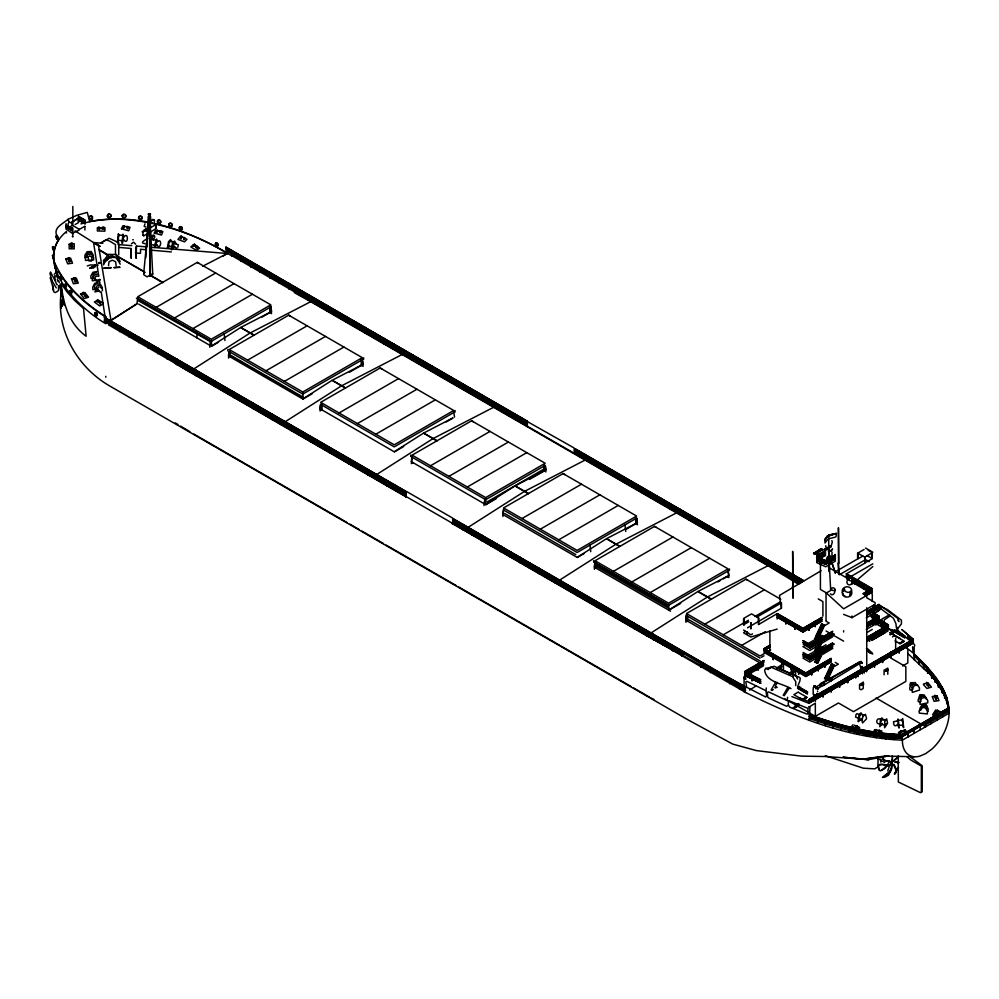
<?xml version="1.0" encoding="UTF-8"?>
<svg xmlns="http://www.w3.org/2000/svg" width="999" height="999" viewBox="0 0 999 999"><rect width="100%" height="100%" fill="white"/><g stroke="black" fill="none" stroke-linecap="round" stroke-linejoin="round"><path stroke-width="1.5" d="M792.744 586.65L792.657 551.336L793.218 586.962L792.282 586.85L793.218 586.738L793.094 598.001L793.218 586.738M813.623 553.583L821.24 548.588L822.314 549.775L814.684 554.195L813.623 553.583L821.24 548.588M814.684 554.195L822.314 549.213M817.419 552.697L817.17 562.262L817.319 555.069L825.761 550.212M817.756 552.41C819.804 552.959 820.254 561.438 817.419 561.288M820.441 563.349L820.416 589.435L826.473 592.931L830.681 590.496L829.332 564.248M824.15 549.737L829.869 546.003L830.743 546.515L825.024 550.249L824.15 549.737L826.435 548.414M824.837 540.147L827.696 535.626L824.637 539.897L828.183 535.751L824.837 540.022L825.012 542.994L827.946 539.21M825.024 550.249L830.743 546.515M828.858 571.465L828.87 564.048M828.845 561.775L828.683 535.064L836.475 533.516L828.883 535.339M829.02 550.174L828.858 555.444M829.869 546.003L830.743 546.94M838.573 563.249L838.885 574.45L838.074 563.074M838.76 563.361L838.448 527.772L838.536 563.086M882.467 756.743L882.879 759.065L884.577 760.639A22.752 13.711 -55.1 0 0 887.599 761.325L890.196 761.226M882.592 758.004L882.592 757.304M135.589 252.335L136.101 258.341L136.151 252.347M150 276.361L150.574 216.571L149.301 215.409L149.987 215.834M919.967 710.501L920.079 707.991L922.239 704.794L926.26 705.207L928.183 708.828L928.059 711.338M135.876 247.14L135.714 252.547M136.214 255.294L136.501 246.229M892.469 758.79L891.857 761.825M140.597 249.937L140.459 253.259L136.239 253.122M93.044 257.205L93.057 254.733L91.196 251.511L87.163 251.723L84.927 255.157L84.903 257.63M103.721 262.35L103.621 264.835M117.358 242.794L118.357 233.716L119.043 235.826M121.965 243.244L122.964 234.178L123.651 236.288M124.788 226.473C122.802 231.393 123.714 222.789 124.376 226.873M126.698 227.085C127.722 232.105 129.121 223.863 126.611 227.235M155.931 230.707C154.895 233.853 159.64 231.793 157.243 230.082M161.201 231.431L160.34 233.067L159.553 231.506M167.295 248.127L168.519 241.646L170.554 239.573L171.965 241.983M180.694 237.362C181.955 231.88 181.668 242.944 180.494 237.3M184.94 238.124C182.942 243.007 183.953 234.453 184.553 238.536M195.754 246.491L196.141 248.114L197.253 247.977L197.527 246.366L195.754 246.016L197.078 247.028M89.898 268.194L91.858 266.783L93.094 267.645M91.883 267.582C94.443 269.83 95.966 262.812 92.008 267.17M90.509 268.132L95.292 265.334M99.301 263.424L99.925 262.375M99.838 263.361L99.026 263.212M145.804 257.842L147.278 232.942M149.525 232.08L147.352 231.668L148.252 216.571L149.4 217.233L149.912 276.361M107.318 215.996L107.73 214.76A1.648 1.548 -18.9 0 1 108.928 214.198L110.19 214.623A1.911 1.811 -18.9 0 1 110.789 215.796L110.365 217.033A1.648 1.548 -18.9 0 1 109.178 217.595L107.917 217.17A1.911 1.811 -18.9 0 1 107.318 215.996M815.846 687.674L815.684 688.786L816.995 688.036L816.458 687.025M820.591 644.093L821.328 644.417L818.88 643.656M868.106 650.561L868.868 650.074M871.003 653.396L871.69 652.871L869.804 651.785M937.399 711.051C937.561 707.704 936.513 712.924 935.226 713.074M147.078 246.066L147.315 243.032M147.79 236.95L148.014 233.916M149.188 218.893C151.299 216.571 147.352 215.747 149.113 215.846M61.176 292.345C55.794 330.394 77.422 367.595 110.277 386.313L687.811 719.742L732.742 744.105L756.418 750.599L801.535 756.131L825.324 756.518L868.755 759.602L888.698 755.868M143.706 273.414L149.151 216.059M872.814 653.995L869.517 652.509M156.169 227.872L156.269 224.176L156.194 227.61M813.91 686.8L814.135 685.938L813.723 687.662C816.071 685.451 815.596 687.399 814.048 686.663M817.781 688.448L821.028 686.488L821.028 684.852M818.019 688.136L817.507 687.961M862.174 668.381L862.125 666.395L862.224 668.531M862.287 666.77L862.1 667.844L862.549 666.795M210.414 340.659L209.765 347.252M229.208 351.498L228.546 358.104M320.667 404.295L320.005 410.901L321.715 409.915L321.69 403.708M412.112 457.105L411.338 463.636L413.161 462.712M484.016 505.594L484.777 499.05M595.017 562.699L594.368 569.305M686.475 615.496L685.814 622.102L687.524 621.116L687.499 616.433M855.881 726.398L857.105 725.624L857.13 726.673M136.988 303.259L137.75 297.615M228.434 356.069L229.008 351.823M319.892 408.866L320.467 404.632M412.112 456.019L411.338 461.663L485.826 504.67L496.453 498.538M503.571 508.816L502.797 514.46L577.285 557.467L583.928 553.633M594.255 567.27L595.017 561.613M686.475 614.422L685.701 620.067L758.84 662.287M823.725 685.339L824.6 684.053L823.438 684.79M823.426 684.552L824.237 683.84M823.626 685.189L824.412 684.265M897.227 721.191L898.076 719.005L899.1 728.059L897.564 724.55M901.81 720.754L902.659 718.556L903.683 727.622L902.484 725.299M815.733 688.011L816.108 687.15M861.962 662.399L861.812 663.373L861.812 662.524M861.662 663.149L862.349 662.637M62.75 302.173L62.075 306.368L63.387 299.3M55.657 268.644L54.858 265.384L57.555 277.247M122.69 239.211L122.34 240.821L118.182 240.21L118.781 235.015L122.84 235.439L122.939 236.513M86.301 295.18C87.487 297.515 83.204 296.566 84.828 295.242M154.42 245.829L156.581 239.111L157.68 241.358M834.964 589.86L834.977 589.16A1.898 1.361 16.7 0 0 833.715 588.011L832.791 587.849A1.761 1.261 16.7 0 0 831.505 588.586L831.505 589.285A1.898 1.361 16.7 0 0 832.766 590.434L833.69 590.596A1.761 1.261 16.7 0 0 834.964 589.86C835.414 592.469 832.904 596.728 830.406 593.868M848.526 578.758L848.526 579.445A1.911 1.374 16.7 0 0 849.787 580.619L850.723 580.769A1.786 1.274 16.7 0 0 852.01 580.032L852.022 579.333A1.911 1.374 16.7 0 0 850.748 578.159L849.812 578.009A1.786 1.274 16.7 0 0 848.526 578.758C843.156 584.652 852.959 588.336 852.01 580.032M831.043 680.619L832.179 678.908L831.742 680.194L829.582 681.405L829.582 680.369L830.181 680.781L831.118 679.532L830.893 680.294M829.27 679.969L829.395 679.008L829.457 679.857M935.613 698.476C939.772 697.627 931.58 697.177 934.914 696.39M157.742 230.769L156.781 231.219M160.964 231.768L160.602 230.694L159.64 231.618M829.457 679.045L829.182 679.682L829.982 678.521M117.907 242.844L118.431 240.409M122.515 243.294L123.302 239.635M100.112 227.809C96.279 224.325 99.863 232.854 99.9 228.022M929.07 685.089C927.984 689.809 927.122 681.518 929.082 685.239M171.416 247.477L172.552 243.119L174.588 241.059L175.999 243.469M948.8 707.804L902.297 734.652L902.259 740.034L902.334 734.64C870.304 733.79 839.11 725.137 809.028 714.685L808.978 714.859C839.073 725.336 870.291 733.99 902.322 734.839L948.863 707.979M889.497 772.015L889.797 770.878M890.421 770.978L888.423 775.349L883.079 777.459L890.371 771.653L891.807 768.643L892.294 763.711M827.671 557.042L825.973 563.036L827.659 562.062L827.671 556.455L826.435 560.776M861.787 663.361L861.225 661.538L860.476 661.975M920.803 710.139L922.839 706.043L925.524 706.318L926.847 708.403M63.124 297.003L60.777 308.629L62.138 300.062L61.376 302.972L63.312 297.34M791.907 696.603L808.89 703.284L913.361 643.019L907.529 637.899L913.398 642.894M907.529 636.138L913.361 641.258L808.89 701.56L800.211 698.114M808.89 699.762L913.398 639.372L808.828 699.625M808.89 703.184L913.286 642.969M156.181 228.172L155.394 229.096M817.419 688.086L816.995 688.935M843.581 591.533L844.43 588.673C843.693 591.908 849.3 593.881 850.886 591.021L849.6 595.317M102.385 290.771L102.435 289.248L100.437 287.1M54.283 274.425L56.756 271.353M52.435 246.803L53.297 250.075L52.447 247.964M889.322 766.27L887.749 770.966M831.081 546.253L832.279 542.232L831.855 540.571M817.532 551.81L820.191 550.024M817.657 551.623L818.268 551.985M827.184 549.25L827.721 549.75M832.354 549.088L830.044 551.286L828.733 548.876M832.542 549.2L831.318 550.924L828.346 551.635M149.276 216.246L150.162 215.821M745.828 672.439L760.888 679.882L745.928 672.315M745.928 675.973L760.951 683.353L745.866 675.873M760.888 681.505L745.928 674.075M923.014 705.344L924.924 703.97L926.785 705.744M744.642 675.287L763.723 664.135L744.68 675.237M106.718 260.14L107.53 257.979L109.59 256.431L112.338 255.906L116.97 258.179L117.62 260.364M66.196 227.06L72.777 230.994L66.121 227.198M104.283 319.205L405.694 493.019M745.454 687.025L725.199 675.799L745.516 686.85M453.209 520.654L725.199 677.697L745.516 688.611M745.454 690.546L725.199 679.32L745.516 690.371M777.172 619.055L777.172 613.773L803.046 628.446L777.334 613.561L758.428 624.6L758.241 618.631M777.259 615.509L803.009 630.157M777.259 617.27L803.009 632.055L777.334 617.082M803.021 640.734L809.827 644.617L832.642 631.493M803.121 640.609L809.789 644.642L832.579 631.306M832.579 633.066L809.827 646.378L803.021 642.494L809.827 646.378L832.642 633.254M803.159 644.18L809.827 648.139L833.978 634.228M803.021 654.183L809.827 658.066L833.978 644.155M803.021 655.943L809.852 659.765L832.642 646.69M809.727 648.126L833.915 634.053M797.589 686.201L807.617 692.132M797.527 688.099L807.542 693.93L797.589 688.136M803.121 652.434L809.827 656.306L832.579 642.994M803.059 654.233L809.727 658.041M805.731 676.435L831.293 661.763L805.731 676.573L763.973 652.322M863.186 593.831L872.015 588.561L846.365 573.713M866.857 611.413L879.045 604.507M873.588 605.032L878.958 608.129L866.945 615.097M873.588 613.199L878.958 616.308L866.945 623.276M866.945 625.037L879.02 617.944L872.327 614.023L879.045 617.956M867.045 639.26L888.511 626.86L870.953 616.545M867.045 641.021L888.511 628.621L877.709 622.202M904.782 635.888L894.692 630.107L890.097 632.804L904.195 641.158L899.849 643.681M890.159 632.941L894.692 630.107L904.719 636.063M890.059 634.652L894.767 631.905L904.819 637.699M904.719 637.824L894.767 631.868L890.196 634.677M109.341 258.179L110.015 256.955L110.714 257.567M109.39 258.341C109.89 255.594 104.67 259.703 107.492 259.728M177.859 247.178L178.284 244.743L174.001 243.531L173.077 246.653L176.898 248.152M829.982 679.22L830.481 678.184L830.544 679.258M885.539 724.862L886.026 723.813M73.027 225.612L79.021 229.183M72.577 227.397L72.577 232.68M78.634 216.471L78.446 221.778L78.446 216.496L85.09 220.367M119.755 326.223L119.643 331.568M138.824 337.225L138.699 342.57M148.227 342.794L148.227 348.077M157.755 348.301L157.755 353.584M167.407 353.733L167.283 359.078M231.731 250.574L231.731 255.856M241.371 256.006L241.258 261.363M250.899 261.513L250.786 266.858M260.314 267.083L260.314 272.365M269.842 272.577L269.842 277.859M307.967 294.593L307.967 299.875M262.587 408.816L262.587 414.098M291.283 425.249L291.171 430.606M300.824 430.756L300.699 436.101M310.352 436.251L310.227 441.608M319.88 441.758L319.755 447.102M329.408 447.265L329.283 452.609M338.823 452.834L338.823 458.116M393.843 344.031L393.731 349.388M348.351 458.329L348.351 463.611M403.371 349.538L403.259 354.882M357.992 463.761L357.879 469.118M412.899 355.045L412.787 360.389M422.315 360.614L422.315 365.896M431.843 366.109L431.843 371.391M395.991 485.839L395.991 491.121M450.899 377.11L450.899 382.392M460.427 382.617L460.427 387.899M491.408 540.784L491.283 546.141M500.936 546.291L500.811 551.635M510.464 551.798L510.352 557.142M519.992 557.292L519.88 562.649M574.787 448.638L803.77 580.681M584.427 454.07L584.315 459.415M538.936 568.369L538.936 573.651M593.955 459.577L593.843 464.922M548.463 573.863L548.463 579.145M613.024 470.579L612.899 475.924M632.08 481.58L631.955 486.925M651.023 492.657L651.023 497.939M660.551 498.151L660.551 503.434M662.812 639.884L662.812 645.167M701.048 661.825L700.936 667.182M784.552 569.605L784.427 574.962M794.08 575.112L793.955 580.456M785.913 623.913L785.776 618.556L785.876 623.826M794.892 629.17L795.017 623.813M782.067 659.39L782.092 664.622M808.815 630.357L808.928 624.999L809.003 630.319M798.576 674.213L798.701 668.855L798.763 674.175M809.714 659.839L832.579 646.515M815.821 652.822L815.696 658.166L815.634 652.846M811.6 674.874L811.725 669.53L811.787 674.849M854.907 578.683L854.794 584.028L854.982 578.721M818.081 665.858L818.268 671.116M824.662 667.344L824.774 661.987L824.849 667.32M864.048 583.953L863.923 589.31L864.11 583.99M873.089 613.174L873.151 607.929M878.908 608.104L866.857 614.934M825.286 725.511L825.399 720.167L825.349 725.549M873.151 624.912L873.089 619.592L873.126 624.962M869.405 641.271L869.517 635.913L869.592 641.233M832.741 727.759L832.829 722.464L832.904 727.784M881.48 626.173L881.48 620.891M876.148 637.487L876.011 632.13L876.098 637.399M882.454 633.728L882.579 628.383L882.616 633.753M841.183 724.862L841.183 730.144M848.763 732.23L848.875 726.885L848.925 732.255M856.967 734.028L857.092 728.683L857.13 734.053M866.57 730.806L866.595 736.026M876.198 737.562L876.198 732.279L876.273 737.599M886.013 739.048L886.125 733.703L886.175 739.073M923.588 663.473L923.613 668.706M927.572 673.051L927.684 667.694L927.759 673.014M931.605 677.934L931.73 672.589L931.792 677.909M935.226 682.305L935.351 676.96L935.414 682.28M914.16 733.166L914.272 727.809L914.347 733.129M938.348 687.05L938.461 681.705L938.536 687.025M920.229 729.657L920.229 724.375M925.723 726.61L925.673 721.228L925.598 726.673L876.111 698.026M925.623 726.623L925.486 721.266M941.895 692.594L942.02 687.25L942.082 692.569M930.768 723.576L930.893 718.219L930.956 723.538M944.579 698.089L944.704 692.732L944.767 698.051M947.04 703.82L947.152 698.463L947.227 703.783M942.856 716.595L942.981 711.238L943.044 716.558M948.088 703.046L948.063 708.391L947.901 703.084M947.364 698.838L943.006 688.648L935.963 677.659L926.31 665.971L914.21 654.083C929.345 669.03 946.065 685.789 948.938 707.879C948.575 714.909 949.112 715.908 948.738 707.916M891.732 763.248C889.21 769.18 881.405 761.5 878.408 766.42L879.37 770.192M900.823 731.817C898.451 730.856 903.458 730.032 901.647 731.73M900.311 732.554L901.797 732.854L902.085 731.093M903.87 730.806L904.407 729.794L905.306 730.669M905.369 730.544L905.206 731.98L903.708 731.68M897.439 768.468L894.417 774.013L895.616 772.464L895.853 769.842L893.468 764.522M898.463 767.257L894.942 773.85L896.153 772.289L896.39 769.667L894.005 764.347M901.922 629.632L913.361 639.497L902.035 629.657M808.89 701.385L913.361 641.258L907.654 636.163M914.21 655.844L914.21 655.844C929.657 671.166 947.152 688.473 948.938 711.4L925.611 724.712M891.97 762.399L892.394 757.529M889.048 773.238L887.811 775.249M771.091 690.072L775.711 682.092M775.324 686.001L777.397 682.404M783.204 695.379L787.824 687.399M789.522 687.712L784.115 695.791M798.351 684.752L799.899 680.906L800.249 678.159L799.35 677.322L778.121 668.306M131.443 243.793L133.616 242.17L135.627 244.206M154.595 247.527L156.918 244.643M772.215 667.132L765.684 668.418L764.61 670.192C766.333 682.467 782.579 683.328 791.008 688.648M875.861 625.049L877.459 622.477M877.996 624.325L879.52 621.878L881.805 622.552M107.305 258.953L103.671 261.014M108.804 258.217L107.318 258.928M882.479 723.438L879.794 726.71L880.419 720.054L881.855 717.819L883.178 720.142M86.226 295.304L85.04 294.318L85.327 295.492M98.227 300.824C96.678 305.195 97.178 297.115 97.927 300.999M100.849 302.472C97.165 298.651 100.799 307.292 100.562 302.647M936.95 698.151L936.3 698.538M898.039 720.504L902.234 719.854L902.846 722.826L902.709 725.262L898.451 725.174M103.784 260.926L108.304 254.358L116.433 254.533L120.192 261.613M103.796 263.848L108.317 257.292L116.446 257.455L120.205 264.198M66.196 225.299L72.815 229.146L66.121 225.474M744.58 671.59L763.76 660.701L744.642 671.765M763.835 648.763L770.154 645.192M763.935 648.751L805.806 673.051L831.293 658.378L805.731 673.051L763.86 648.925L770.054 645.204M770.154 647.09L763.898 650.699L805.806 674.812L831.33 660.089M763.623 662.387L744.53 673.501L763.723 662.374M809.814 657.979L833.915 643.98M797.589 686.375L807.617 691.995M173.364 247.015L174.051 246.029M888.024 763.711L889.485 761.6L891.308 762.761C888.785 768.693 880.981 761.013 877.996 765.933L878.945 769.705L880.269 770.916L884.515 768.755A22.215 12.762 -57 0 0 886.925 766.146L887.686 765.184M103.621 228.109C105.519 228.821 100.899 230.557 102.21 227.872M103.859 228.059C104.633 226.149 100.424 227.46 102.81 228.222M816.67 555.494L817.319 555.069L816.82 556.505L819.455 558.141L825.661 560.601L835.526 555.044L825.674 560.776L819.405 558.179M887.274 764.71L886.5 765.659A22.215 12.762 -57 0 1 884.09 768.268L881.405 770.204M898.725 756.268L892.719 761.488M898.738 756.555L892.731 761.775M817.519 691.758L817.694 691.058M852.946 724.762L850.586 727.934L857.229 729.969L859.59 727.409L854.27 725.174M155.707 245.167L151.398 244.718M779.445 595.441L821.091 570.754M858.516 721.628L861.588 718.493M167.77 248.301L169.83 246.216M180.519 236.263L177.972 239.423L184.478 241.845L187 239.285L181.818 236.751M171.978 248.951L171.328 249.55L174.887 246.653M808.978 718.381L829.857 725.324M747.227 631.743L746.915 634.115M746.915 633.766L747.751 633.279M797.602 679.083L795.853 675.848L774.063 666.296L770.092 667.682L768.219 669.53L765.684 668.418M68.919 222.04C64.336 231.83 77.86 224.163 68.919 222.04L68.069 219.343L76.886 215.285L87.288 212.4L89.648 221.503C108.928 217.732 128.871 218.893 148.052 222.652M141.533 218.993L141.883 217.72A1.798 1.561 31.7 0 0 141.146 216.633L140.747 216.421A1.736 1.548 21.8 0 0 138.574 218.107A1.736 1.548 21.8 0 0 141.383 219.156L142.258 217.507A1.798 1.561 31.7 0 0 141.508 216.421L141.109 216.209A1.736 1.548 21.8 0 0 138.948 217.894A1.736 1.548 21.8 0 0 141.746 218.943M103.446 241.608C107.08 237.675 112.075 243.132 115.472 244.555L115.472 254.832M171.803 249.713L172.565 249.001M92.707 267.17L94.93 266.533M874.774 607.767L876.473 606.293L875.062 607.879L873.138 606.418L876.21 605.794M817.794 552.035L818.368 551.585M826.922 549.288L827.721 549.1M817.207 558.528L816.658 560.064L819.442 561.775M152.298 235.552C155.557 233.029 155.557 240.572 152.298 238.037M87.325 265.959L90.547 264.897L95.292 265.235M852.247 584.153L872.839 566.583M814.085 685.988L814.934 685.938M860.751 661.45L816.008 686.975M861.675 663.348L862.349 663.186M72.315 246.191C73.427 243.719 68.731 246.391 72.215 246.328M69.505 258.654L68.706 258.841M75.624 280.956L76.199 280.482L76.061 281.918L74.675 281.868L75.237 278.296L74.213 278.821M76.061 280.894L75.862 279.782L73.714 279.67L73.651 277.759L75.1 277.697L74.913 278.783M857.529 726.535L856.243 726.748M182.38 229.345L182.105 229.558A1.786 1.361 45 0 1 180.207 229.158L179.895 228.821M194.78 245.18L193.506 245.342M772.002 690.484L773.288 689.51M787.874 705.469L786.6 706.268L768.581 697.976L767.707 697.002L767.382 692.344L768.581 691.882L787.799 700.898M184.952 238.411L184.141 238.586M103.721 262.2L105.857 259.977L103.584 260.302M111.039 258.042C113.024 255.931 107.705 255.794 108.391 258.154M927.347 683.341L926.535 683.591M128.384 227.422L126.711 227.372M157.617 231.044L156.543 231.268M68.069 219.343C60.152 225.687 51.411 228.546 58.804 239.31C53.646 247.327 52.535 257.517 55.395 266.558M66.571 231.406C29.883 261.9 79.121 308.179 105.769 323.701L106.131 323.489M876.31 730.544L875.236 730.669M97.765 265.272L97.165 265.597L97.865 264.935M809.39 720.354L809.927 706.768L808.803 706.93M896.428 630.644L897.564 629.894L897.077 627.197L897.077 629.532L901.435 623.838L901.423 620.204L887.524 609.64L880.019 606.193M211.476 346.116L240.597 327.535L253.933 335.239M174.525 363.087L189.335 371.765L249.937 333.104L310.701 301.698L767.969 565.696L798.513 584.303M302.922 398.913L332.055 380.332L345.392 388.037M280.794 424.563L341.383 385.914L402.16 354.495M394.38 451.71L423.501 433.129L436.838 440.834M372.24 477.36L432.842 438.711L493.606 407.292M485.826 504.507L514.96 485.939L528.296 493.631M463.698 530.169L524.463 491.408L585.064 460.089M577.285 557.317L606.418 538.736L619.755 546.441M555.144 582.966L615.921 544.218L676.51 512.899M670.004 609.303L697.864 591.533L711.201 599.238M451.585 523.176L646.603 635.764L707.205 597.115L767.969 565.696M761.463 662.1L763.998 660.489M749.625 690.047L756.243 685.826M142.158 231.718L148.863 227.46M809.128 707.042L815.334 703.109L815.334 716.333L838.461 702.984L853.471 711.65L905.843 681.418L905.843 666.745L890.833 658.079M822.127 686.226L860.601 663.061L860.601 662.175L859.964 661.813L820.529 683.503M782.554 664.098L776.76 668.081L777.672 668.481L782.267 666.495M827.921 536.276L836.275 533.516M818.268 551.86L822.09 549.65M819.455 558.254L817.207 556.905L825.748 551.972M825.748 553.733L817.294 558.628L816.658 560.064M825.649 555.419L817.17 560.327L816.658 562.562L825.674 566.77L835.514 561.076L828.995 555.419M832.042 552.147L831.88 557.405M819.455 559.902L825.661 562.362L835.526 556.805L825.674 562.537L819.392 559.939M828.646 561.488L830.344 560.501L828.658 556.48M835.464 558.503L825.674 564.185L819.392 561.7M835.464 558.628L825.674 564.298L819.392 561.813M71.928 221.953L78.571 218.157L85.152 221.953M72.003 222.128L78.571 218.194L85.09 222.128M75.175 224.5L78.634 222.502M66.009 232.804L66.671 232.854M73.639 232.692L78.809 230.257M78.659 229.795L84.927 226.186M73.127 236.813L72.39 236.8L73.127 233.541M84.915 230.007L84.915 226.736M101.311 242.457L109.216 238.274L118.719 242.682L118.719 254.87M150.537 221.179L153.409 219.755L152.21 220.454M144.131 230.032L145.904 229.008M142.457 232.33L149.5 228.272M149.962 228.009L156.993 223.938M143.756 235.814L148.951 232.829M150.237 232.08L155.394 229.008M147.927 238.674C147.19 238.736 138.149 243.107 145.03 243.669M150.824 237L153.709 235.589L152.722 236.401M193.194 244.955L190.797 246.915L196.116 250.25L199.675 248.202L194.168 244.143L193.257 245.092M103.234 303.883L99.675 305.931L94.381 302.01L97.939 299.95L103.247 303.284M197.253 262.387L137.762 296.74L211.326 339.21L270.816 304.857L197.253 262.387L199.051 263.424M107.368 322.789L111.039 320.654L98.501 245.642L75.05 230.919M222.477 256.331L227.747 253.284C184.528 228.222 130.894 209.99 80.944 223.876M156.156 307.355L215.647 273.014M174.55 317.969L234.041 283.629M192.932 328.596L252.435 294.243M270.816 306.943L211.326 341.283L139.073 299.575M211.363 342.232L138.237 300.674M218.107 342.432L211.476 346.266L211.476 340.172M261.925 317.145L269.892 312.537L269.892 306.456M288.711 315.185L229.221 349.538L302.784 392.008L362.275 357.667L288.711 315.185L290.497 316.221M230.257 355.082L229.683 355.507L302.235 397.39M247.602 360.152L307.105 325.811M265.996 370.779L325.487 336.426M284.39 381.393L343.881 347.04M230.145 356.893L302.922 399.076L312.225 393.706M349.4 372.24L363.049 364.36L362.287 358.703M380.157 367.994L320.667 402.335L394.23 444.817L453.733 410.464L380.157 367.994L381.955 369.031M339.061 412.962L398.551 378.609M357.455 423.576L416.945 389.223M375.849 434.19L435.339 399.85M453.733 412.537L394.23 446.89L320.667 404.408M403.671 446.503L394.38 451.873L321.603 409.69M446.153 421.978L452.797 418.144M471.615 420.791L412.125 455.144L485.689 497.614L545.179 463.261L471.615 420.791L473.414 421.828M430.519 465.759L490.01 431.406M527.41 421.603L574.175 448.014L574.175 453.296M448.901 476.373L508.404 442.033M467.295 486.988L526.785 452.647M487.25 501.823L544.705 468.606M529.645 479.37L544.255 470.941L544.255 464.847M545.866 471.978L545.192 465.397L485.689 499.687L412.125 457.217M563.074 473.588L503.571 507.942L577.147 550.412L636.638 516.058L563.074 473.588L564.86 474.625M521.965 518.556L581.455 484.215M540.359 529.17L599.85 494.83M558.753 539.797L618.244 505.444M636.638 518.131L577.147 552.484L503.571 510.014L502.909 516.508M626.41 529.108L637.412 522.752L636.838 518.518M654.52 526.386L595.029 560.739L668.593 603.209L728.084 568.868L654.52 526.386L656.318 527.422M613.423 571.353L672.914 537.012M631.818 581.98L691.308 547.627M650.199 592.594L709.702 558.241M670.067 609.502L680.694 603.371M717.869 581.905L720.516 580.382M723.176 578.846L728.87 575.561L728.096 569.905M670.541 611.201L595.953 568.094M780.756 599.275L745.978 579.195L686.488 613.536L760.052 656.018L770.629 649.912M704.869 624.163L764.372 589.81M743.581 618.468L751.535 613.873L758.803 618.069M864.123 549.475L858.129 552.934L858.129 558.803L862.924 556.031M723.264 634.777L748.388 620.279M754.994 616.458L780.119 601.96M743.581 618.905L743.581 624.762L748.763 621.778M756.743 617.17L781.455 602.909L781.455 608.179L747.502 627.784M835.501 571.703L857.604 558.941L857.604 553.071L864.884 557.267L864.884 563.136L846.528 573.738L846.528 577.697M839.435 574.712L865.559 559.627L869.192 561.725M745.266 631.356L743.581 632.829L750.861 637.025L777.172 629.083M777.297 615.421L803.009 630.294L821.99 619.368M846.265 577.36L849 578.97M846.528 579.008L872.839 563.823M752.534 633.878L750.861 634.852L743.581 630.044M741.658 645.391L765.459 631.655M763.835 650.524L770.092 646.915M802.946 628.396L821.927 617.432M863.099 593.656L871.977 588.536M802.946 628.533L821.99 617.607M802.946 630.294L821.927 619.193M864.36 594.692L872.015 590.309L846.328 575.561L872.052 590.297M864.447 594.855L872.052 590.471M725.199 675.936L453.196 518.793L725.262 675.761M802.946 631.917L821.927 620.953M865.621 595.729L872.015 592.07L851.697 580.519M802.946 632.055L821.99 621.128M865.721 595.891L872.052 592.232M761.375 657.317L764.01 655.794M824.999 625.411L829.17 623.001L826.048 621.203M761.525 662.3L764.173 660.776M902.372 740.147A33.004 19.056 -60 0 0 919.667 756.193L925.711 753.621L931.755 749.213A33.004 19.056 -60 0 0 949.05 713.199L902.372 740.147C847.177 737.849 794.642 716.907 745.754 692.557L744.093 691.645L744.093 676.972L763.511 665.771M744.817 677.996L744.093 678.421L745.754 679.32L745.754 677.884L744.093 676.972M843.618 614.385L851.96 617.657L875.087 604.32L875.087 602.609L866.745 597.789L866.745 595.466L843.618 608.816L826.048 592.682L826.048 620.579M804.207 645.829L822.189 635.439M866.945 611.575L878.995 604.445M819.63 639.485L820.953 639.597M819.068 640.696L820.391 640.809M866.857 613.174L879.045 606.268M866.945 613.336L878.958 606.368M821.328 643.543L821.24 642.832M866.258 617.869L879.095 610.464L872.277 606.518M809.789 659.665L803.121 655.956M744.093 691.645L744.817 691.233M826.048 644.78L802.921 658.129L809.739 662.062L832.854 648.351M866.857 623.114L878.995 616.146M809.752 656.306L832.642 643.169M819.63 651.186L822.264 652.06M866.857 624.875L878.958 617.894M866.857 626.635L879.02 619.705L866.945 626.798M866.258 629.445L879.095 622.027L872.277 618.094M820.766 656.443L821.328 656.118L819.255 654.919M867.144 632.392L872.277 629.42M866.97 637.325L888.448 624.924L870.953 614.785M867.045 637.499L888.448 625.099L872.214 615.734L879.045 619.717M866.97 639.085L888.486 626.698M831.23 659.964L805.731 674.812L763.935 650.511M866.97 640.846L888.486 628.458M834.677 666.271L838.323 664.173L835.226 662.387M867.744 648.963L866.52 648.9M867.744 649.85L868.306 649.525L866.42 648.426M868.206 650.586L867.557 649.974M892.432 636.887L894.605 635.626M868.855 651.236L868.293 651.56L871.19 653.284M869.417 651.798L868.855 652.122L872.252 653.433L867.831 650.824M869.992 652.085L870.566 651.76L868.68 650.661M870.566 652.634L871.128 652.31L869.242 651.223M900.099 638.498L890.097 632.767M899.4 643.294L903.146 641.133L903.895 641.57L900.149 643.731L895.054 640.908M798.8 703.533L796.303 704.969L798.051 704.832M797.314 704.932L794.817 706.368L795.828 707.08L799.312 704.645M798.676 704.195L797.052 704.27M796.565 705.631L794.068 707.067L794.817 707.504L798.563 705.344L797.814 704.907M797.302 705.531L795.566 705.669M902.584 665.958L907.816 662.949L907.816 649.712M948.8 709.565L902.297 736.55L948.863 709.74M859.19 663.136L859.19 662.612M95.03 264.835L93.606 265.984L94.83 267.12M108.379 258.591L103.696 261.251M99.038 286.8L97.328 288.873L100.112 292.07M827.934 679.682L829.182 679.682M829.395 679.832L829.62 678.733M152.697 273.689L150.05 275.062L162.962 282.517M202.61 266.271L227.385 253.496L233.466 256.581L799.887 583.603M269.892 312.387L240.759 327.435L254.108 335.14M333.541 379.558L361.351 365.184M452.797 417.982L423.676 433.042L437.013 440.734M544.255 470.791L515.122 485.839L528.459 493.543M635.701 523.588L606.58 538.636L619.917 546.341M727.16 576.386L698.039 591.433L711.375 599.138M914.784 659.515L914.16 659.815L914.16 646.59M89.947 268.032L91.046 268.219M817.444 688.598L818.156 688.274M817.806 688.811L818.518 688.486M854.008 726.81L852.834 726.81M69.018 259.915C73.402 260.002 66.871 264.723 69.356 259.802C70.729 254.745 65.272 260.102 69.231 259.902M895.966 631.006L897.651 630.269M794.38 671.803L789.797 673.788L788.873 673.388L794.667 669.405L795.591 669.805L795.591 675.561M98.189 300.974L96.716 300.637M143.769 235.714L142.907 235.252M98.764 262.712L99.85 262.625M106.431 260.664C102.485 261.438 106.706 256.331 107.867 259.24M928.933 685.351L927.384 685.052M99.987 228.072L98.364 227.784M103.709 228.172L103.022 228.234M886.463 776.348L882.454 777.347L889.759 771.54L891.195 768.531L891.67 763.598M152.285 219.493L154.345 219.73L154.445 221.94M144.98 223.788L144.193 226.386L145.954 227.06M817.794 551.448C816.558 551.823 820.266 553.746 817.207 552.697M171.378 226.273L171.466 226.236A1.723 1.311 45 0 0 170.954 223.589L170.542 223.426A1.736 1.386 39.4 0 0 168.831 224.85A1.736 1.386 39.4 0 0 171.129 226.386L171.84 226.024A1.723 1.311 45 0 0 172.352 225.15M824.025 684.814L823.263 684.927M814.322 686.188L814.073 686.763M903.958 730.943L905.119 730.918M935.888 713.011C938.386 712.599 933.628 716.37 934.702 712.299C935.676 710.988 938.735 713.736 937.924 710.539M98.214 282.23L94.693 283.366L92.72 287.287L92.907 289.722L95.754 288.798M100.512 284.715L96.99 285.851L94.93 291.92L99.463 290.834M912.836 689.185C907.741 692.582 910.002 685.576 911.6 683.591L915.121 682.454L917.119 685.601M827.684 645.854L827.684 646.415M923.463 684.053L927.909 682.692L931.43 687.137L926.985 688.498L923.463 684.652M103.634 261.85L103.534 260.527M99.288 279.458L100.2 279.595L99.338 279.807L100.25 285.614M828.833 535.189L836.275 533.404L836.188 535.876A1.324 0.999 -35.7 0 1 834.977 537.25L828.745 538.748M72.215 244.093L71.304 244.068M770.092 667.682L771.453 667.369L792.432 676.56L795.728 681.593L795.728 685.526M70.13 261.051L69.431 261.089M879.807 731.231L878.483 731.018M83.879 293.531C86.364 292.27 80.632 291.471 82.917 294.43C84.853 295.379 85.102 292.532 83.017 293.406M124.438 226.935L123.139 226.548M160.864 231.905L159.69 231.78M920.978 701.448L918.218 701.698L918.243 699.487L920.266 695.641L924.075 694.842L926.11 698.176M862.025 663.386L861.2 662.886M96.828 271.541L92.994 272.265L90.847 275.974L90.946 278.421L93.531 277.934M98.339 274.213L94.518 274.95L92.37 278.646L92.295 280.794L100.2 279.645M828.558 547.852L829.395 547.714A2.735 1.573 -0.1 0 0 830.881 545.654M289.023 283.516L288.898 288.873M327.135 305.519L327.023 310.876M365.259 327.535L365.135 332.879M176.935 359.228L176.823 364.585M384.315 338.536L384.19 343.881M253.172 403.246L253.047 408.591M281.755 419.755L281.643 425.099M479.607 393.556L479.495 398.901M367.52 469.268L367.407 474.612M603.496 465.072L603.371 470.429M641.608 487.075L641.483 492.432M481.88 535.289L481.755 540.634M679.72 509.09L679.607 514.435M717.844 531.093L717.719 536.451M567.644 584.802L567.519 590.147M775.024 564.11L774.899 569.455M605.756 606.805L605.644 612.162M643.88 628.821L643.756 634.165M672.464 645.317L672.339 650.674M681.992 650.824L681.88 656.168M881.405 620.854L881.293 626.211M864.26 667.694L864.21 673.076L864.197 667.657M887.149 755.744L862.587 759.24L842.856 757.205L868.755 759.602L862.587 759.24L887.412 756.131L914.048 756.743M875.099 768.868L863.361 768.194L825.336 755.719M817.681 551.398L818.718 551.81L817.669 552.297M817.819 688.636L817.781 687.574M66.471 286.838L65.41 283.566L66.409 284.927M97.415 290.272L98.589 290.185M132.68 239.772L133.317 239.735M948.888 711.475C947.814 700.411 942.194 690.247 935.788 681.218M71.753 246.316C75.325 246.678 68.894 248.614 71.354 246.241M103.272 228.296L102.185 228.022M74.688 278.833L73.988 278.758M74.95 280.944L75.649 281.031M926.535 684.727L927.472 682.879L926.548 682.292M160.627 231.943L159.54 231.656M889.185 760.739L887.474 760.751M196.853 247.078L195.779 246.765M111.114 267.545L103.646 268.144L111.126 267.894M114.098 267.445L120.08 267.245L114.111 267.794M935.676 713.049L934.852 712.899M897.764 762.337L899.162 762.362M894.892 762.187L897.989 762.262M97.515 276.161L95.717 276.511L94.768 277.997L96.316 281.031L97.84 281.493M96.341 272.827L93.769 273.301L92.72 276.461M902.334 738.161L886.675 737.262L869.055 734.74L850.024 730.681M902.322 738.361C877.659 737.749 853.396 732.392 829.894 725.137M102.86 243.294L93.731 242.545L100.075 246.204M118.082 244.543L131.768 245.667M136.339 246.041L146.99 246.915M150.025 247.165L227.385 253.496C204.37 239.335 178.921 229.121 152.497 223.514M118.656 247.377L131.044 248.451M140.347 249.25L146.541 249.787M151.199 250.187L171.341 251.923M928.283 685.414L927.359 684.902M99.188 302.16L100.162 302.772M904.432 730.968L903.783 730.843M817.619 646.902L819.642 648.051L816.258 646.74M875.611 768.169L877.896 767.195L878.071 758.291M142.944 231.868L142.932 235.314M834.789 554.457L834.652 559.765M147.377 231.393L149.538 231.805M814.56 685.926L814.972 686.825L814.884 685.913M885.963 719.979L882.129 719.168L880.818 722.027L880.856 724.25L885.052 725.311M881.443 719.879C876.348 715.559 874.437 725.674 880.806 723.613M152.198 238.087L153.297 240.334M152.46 239.423L156.319 240.347M874.25 618.768L876.535 619.442L890.434 630.007L892.519 630.631M885.726 626.435L883.453 625.761L884.152 626.298L884.152 620.004L890.184 615.859L889.485 614.822L881.855 619.093L881.855 627.722M888.161 628.708L883.453 626.997M888.723 628.883L893.293 630.219M68.506 258.816L67.782 258.304M880.256 605.369L897.489 618.144L898.913 621.64L898.188 620.504M864.672 715.334L861.126 714.185L859.764 715.584L859.315 719.118L862.187 720.192M860.401 714.834L856.93 713.698L855.981 714.672L855.668 717.145L858.341 718.119M174.201 242.257L170.654 240.934L168.756 243.631L168.681 245.804L172.69 247.415M844.679 596.028L845.479 596.403M194.393 244.206C196.865 246.953 191.333 246.84 193.381 245.192M765.709 690.584L747.002 681.38L745.816 681.805L746.653 687.237L765.696 697.002L766.595 696.153L766.046 690.821M651.098 698.064L653.883 699.437M900.636 731.755L900.311 732.667M745.754 692.519L108.416 324.787M646.603 635.764L726.91 679.695M745.454 688.786L725.162 677.647M294.343 292.62L310.701 301.698M831.742 679.332L831.393 680.406M831.33 679.332L831.218 680.506L831.156 679.657M830.693 680.007L830.344 681.031L830.344 679.994M830.631 680.781L830.631 679.969L830.693 680.819M865.559 548.039L872.839 552.247M868.268 550.362L870.878 551.873M866.97 555.481L872.177 558.478L872.177 552.622M824.15 549.313L825.037 549.825M821.465 549.288L822.314 549.775M817.432 551.373L818.493 551.985M813.623 553.009L814.684 553.621M846.303 573.888L871.94 588.661M817.207 558.666L819.455 560.014M819.392 560.052L817.207 558.791L816.658 557.255L816.695 558.341M819.442 561.663L816.77 559.977M846.365 577.235L849.075 578.796M851.772 580.357L872.052 592.057M828.371 567.332L848.014 578.671M851.672 581.992L872.277 593.881L872.277 601.473M873.663 604.857L879.045 608.029M873.663 613.036L879.045 616.196M873.151 613.211L872.964 607.954M872.214 617.494L888.448 626.86M876.273 621.59L888.448 628.621M803.708 580.856L574.862 448.663L574.787 453.921M875.037 623.201L888.223 630.819L871.59 640.421L885.351 632.479M802.434 581.668L574.862 450.287L802.359 581.843M225.949 250.599L527.285 424.575M574.862 452.048L801.086 582.642M818.218 598.888L822.901 601.598L822.901 616.146M145.454 229.27L148.252 230.881L149.338 233.042L148.252 230.881M144.568 230.057L147.352 231.668M867.544 649.55L869.43 650.636L866.795 649.762M866.995 649.412L869.992 651.198L867.269 650.274M867.731 651.011L871.865 653.446M826.048 631.006L843.618 641.158M635.614 523.801L637.412 524.725L636.638 518.194M727.072 576.598L728.87 577.534L728.096 570.991L668.593 605.282L595.029 562.812M821.877 635.539L824.712 637.175L821.315 635.864M823.488 637.999L820.753 637.075L823.588 638.698M822.826 639.148L820.191 638.286L823.026 639.909M72.827 206.468L72.865 225.637M860.601 663.061L859.964 661.813M817.956 639.972L814.56 638.673L817.394 640.297M78.571 216.396L85.152 220.192M818.693 644.43L820.766 645.629L818.318 644.867M821.877 647.24L824.712 648.863L821.315 647.564M817.382 645.204L820.204 646.84L817.756 646.078M823.488 649.7L820.753 648.763L823.588 650.399M78.571 219.917L85.152 223.714M78.509 220.092L85.09 223.888M820.753 649.65L822.826 650.849M857.979 671.465L857.916 676.71L858.041 671.353M820.191 649.974L822.077 651.061M817.956 651.673L814.56 650.361L817.394 651.997M802.921 646.565L809.739 650.499L832.854 636.663M818.693 656.131L820.766 657.33L818.318 656.568M816.82 658.116L819.642 659.74L816.258 658.441M116.908 255.931L143.744 271.416M332.217 380.232L345.554 387.937M99.9 246.303L93.569 242.645L98.814 276.398M116.733 256.019L144.917 272.29M162.8 282.617L149.875 275.162L147.215 276.848L144.443 275.249A3.409 2.073 -2.7 0 1 144.668 272.452M66.296 229.183L72.39 233.416M99.288 249.775L108.354 255.02M743.581 624.762L744.243 624.825L744.243 618.968M821.028 686.488L819.892 685.826L819.892 684.19M816.932 687.999L816.882 687.287M817.906 688.486L817.844 689.01M229.221 351.611L302.784 394.081L362.275 359.74L363.049 366.333L361.251 365.397L361.226 359.178M686.488 615.609L760.052 658.091M136.401 298.164L211.476 341.496M668.743 605.494L593.668 562.162L593.668 560.651M595.504 564.672L668.056 606.568M302.809 396.978L229.67 354.633M504.62 513.486L575.824 554.595M668.631 608.179L596.078 566.283L595.504 566.708M760.077 660.976L686.937 618.643M816.458 694.355L817.332 695.704L816.458 695.192A1.911 1.099 0 0 1 813.848 694.854M138.686 304.096L210.127 345.492M797.065 705.606L797.814 706.043L794.068 708.204L793.318 707.767M784.852 698.738L815.334 716.333M104.346 317.27L405.706 491.308L405.706 496.59M104.283 317.457L405.731 491.308L405.519 496.628M104.346 320.791L405.694 494.78M453.271 522.24L683.528 655.182M104.283 320.966L405.631 494.955M453.209 522.415L683.453 655.356M189.335 371.765L405.869 496.778M193.831 434.053L347.14 522.577M349.837 524.125L359.253 529.557M361.938 531.118L383.454 543.543M386.151 545.092L456.081 585.464M458.766 587.025L559.64 645.254M560.988 646.041L630.918 686.413M633.603 687.961L649.75 697.277M876.772 757.929L884.802 762.574M828.496 679.295L828.496 680.331M175.312 422.902L177.959 424.5M180.607 426.098L189.86 431.668M98.714 284.066L96.703 283.641L94.618 285.389L94.53 287.575L96.591 289.76M99.288 250.037L107.193 255.007M912.786 682.604L910.539 682.742L909.914 685.089M915.696 684.327L912.474 684.54L911.587 687.886M922.302 694.804L919.867 694.73L919.192 697.015M94.081 278.821L94.992 279.433M106.131 316.895C85.015 303.384 64.81 286.114 54.67 262.637M745.978 579.195L747.764 580.232M880.294 607.829L880.993 608.866L874.949 613.011L874.949 619.305M877.522 606.168L893.443 618.269L895.941 623.763L896.428 628.059M896.765 629.595L914.447 644.505L914.784 645.654M934.477 696.315C935.064 693.306 936.313 697.402 935.501 698.338M908.004 648.888L913.074 652.984L912.611 646.778M907.879 653.508L926.448 671.228M910.938 757.392L922.127 765.659L922.127 791.795L920.541 792.707L898.351 782.005L898.201 755.856M914.297 655.681L926.31 667.732L935.913 679.357M906.967 756.73L910.788 760.027L921.34 766.121L921.34 792.257M807.729 708.279L789.797 701.086C787.399 701.286 788.049 705.619 789.797 707.18L807.105 714.148L808.016 713.236L807.941 708.678M874.737 617.544L876.535 619.442M181.918 227.722L181.606 227.385A1.786 1.361 45 0 0 179.708 226.985M816.608 687.062L815.808 687.899M69.693 292.37L71.603 294.618M926.31 669.492L935.913 681.118L943.006 692.17L947.364 702.359M926.223 669.655L935.826 681.281M878.346 730.756C879.944 735.838 880.469 727.384 878.596 730.993M935.788 679.457L943.006 690.409L947.364 700.599L948.938 709.64M898.551 763.686L896.777 762.225A22.215 13.536 -61.2 0 0 895.316 761.862M71.379 290.547C68.581 288.773 73.027 296.341 71.753 291.321M58.816 272.078C70.192 290.921 87.35 305.419 105.769 317.095L106.531 320.841M882.754 758.491L884.452 760.064A22.752 13.711 -55.1 0 0 885.901 760.526M926.036 698.95L924.587 696.765L922.389 696.103L920.166 697.689L920.154 699.937M100.787 285.002L102.385 287.774M55.37 281.181L50.524 272.04L50 273.514L52.323 281.905M56.256 287.899L50.15 277.66L53.721 290.072M843.468 594.904L843.031 593.593M903.77 730.706L903.708 731.792M59.515 277.198L60.827 279.857M862.574 715.272L860.988 712.811L858.953 714.884L858.041 721.478M61.426 277.46C59.241 274.288 62.375 282.804 61.713 278.309M55.182 265.072L56.031 268.431L55.17 265.072M55.644 268.656L55.132 266.77M829.794 556.306L828.783 553.508L829.657 556.381M831.68 561.863L835.451 572.989M831.543 561.938L835.314 573.064M91.846 254.533L90.572 252.722L87.862 252.859L86.438 254.82L86.963 257.28M106.331 318.706L106.905 320.629M55.769 268.032L56.606 270.866M859.864 664.797L862.462 673.838M829.095 680.069L828.683 679.183L828.745 680.257M829.033 680.032L828.858 679.308L828.92 680.169M59.69 286.151L64.323 305.419M779.557 596.128L781.455 608.179M101.211 291.845L105.195 317.47M892.182 756.043L892.519 758.104M545.379 465.721L545.953 469.955M453.733 411.513L454.508 417.157M270.829 305.906L271.603 311.551M624.974 524.925L625.749 531.468M589.984 545.129L590.746 551.673M270.829 306.993L271.503 313.586L269.805 312.6L269.805 306.506M224.163 333.928L224.937 340.472M814.984 686.188L815.034 686.9M152.747 274.737L150.624 232.018M58.504 285.664L58.504 290.622L55.444 292.545L54.133 292.158L53.009 289.897L52.86 285.589M116.146 265.859L115.647 261.788L112.4 260.19L109.028 261.651L108.516 265.697M936.85 698.014L936.063 699.7L935.264 697.989M906.905 648.438L906.742 643.131L906.717 648.463M895.653 638.049L895.653 650.112M887.799 674.3L887.799 669.967L885.539 671.266L888.223 670.204L887.799 668.094L884.103 670.242L884.103 674.787M880.856 759.128L880.856 762.212M866.745 607.754L866.745 664.61M866.17 595.991L866.008 592.007L865.983 596.028M858.89 662.437L858.89 663.373M857.504 726.273L856.717 727.946L855.843 726.285M851.96 615.958L851.96 617.657M843.618 630.731L843.618 631.967M817.844 717.669L817.657 722.976M815.471 695.941L815.346 701.286L815.284 695.966M813.186 687.724L813.186 694.155M799.812 687.762L799.812 686.725L797.577 687.075L798.988 686.263L798.988 687.287M795.079 623.851L795.079 629.133M794.143 575.149L794.143 580.431M793.456 671.403L793.456 676.435M787.537 697.29L787.537 698.726M784.615 569.642L784.615 574.924M783.466 664.497L783.466 670.254M781.343 666.096L781.343 669.867M775.087 564.148L775.087 569.43M769.892 630.881L769.892 650.399M766.245 687.961L766.245 689.397M765.559 563.923L765.396 558.616L765.371 563.948M758.803 618.518L758.803 624.375M758.341 668.756L758.341 670.192M756.98 669.854L756.917 664.535L756.792 669.879M756.031 553.146L755.843 558.453M751.061 622.777L750.861 628.97L750.749 622.727M746.503 552.922L746.34 547.614L746.315 552.947M744.105 618.768L744.105 624.625L743.968 618.681M739.61 688.948L739.447 683.641L739.422 688.973M736.975 547.415L736.812 542.107L736.787 547.452M729.832 683.591L729.757 678.259L729.645 683.616M729.445 568.943L729.445 570.454M727.447 541.92L727.284 536.613L727.26 541.945M717.906 531.131L717.906 536.413M710.651 667.369L710.464 672.677M708.378 530.919L708.216 525.611L708.191 530.944M701.123 661.862L701.123 667.145M698.85 525.412L698.688 520.104L698.663 525.437M689.322 519.917L689.16 514.61L689.135 519.942M682.067 650.861L682.067 656.143M679.795 509.128L679.795 514.41M672.539 645.366L672.539 650.649M670.267 508.903L670.104 503.596L670.079 508.941M668.743 604.183L668.743 610.277M660.739 498.126L660.739 503.409M653.471 634.353L653.471 639.635M653.284 634.39L653.284 639.672M651.211 492.619L651.211 497.902M643.943 628.858L643.943 634.14M641.67 487.125L641.67 492.407M635.701 517.657L635.701 523.738M634.415 628.633L634.253 623.326L634.228 628.671M632.142 481.618L632.142 486.9M624.887 623.139L624.725 617.832L624.7 623.164M622.614 476.123L622.427 481.431M615.359 617.632L615.197 612.325L615.172 617.657M613.086 470.616L613.086 475.899M605.831 606.855L605.831 612.125M603.558 465.109L603.558 470.392M596.303 606.63L596.141 601.323L596.116 606.655M596.078 562.225L596.078 568.319M595.953 563.686L595.953 568.256M594.03 459.615L594.03 464.897M586.763 601.123L586.6 595.816L586.575 601.161M584.502 454.108L584.502 459.39M577.235 595.629L577.072 590.322L577.047 595.654M567.707 584.84L567.707 590.122M548.651 573.838L548.651 579.12M544.143 464.785L544.155 470.991M539.123 568.331L539.123 573.613M529.595 562.837L529.408 568.144M527.41 426.885L527.285 421.054L527.135 426.411M520.067 557.33L520.067 562.612M517.794 420.879L517.632 415.572L517.607 420.904M510.539 551.835L510.539 557.117M508.266 415.384L508.104 410.077L508.079 415.409M500.998 546.328L500.998 551.61M498.738 409.877L498.576 404.57L498.551 409.902M491.471 540.834L491.471 546.116M489.21 399.088L489.023 404.408M485.826 498.576L485.826 504.67M481.943 535.327L481.943 540.609M479.682 393.594L479.682 398.876M472.415 535.102L472.252 529.795L472.227 535.139M470.142 393.369L469.98 388.062L469.955 393.406M462.887 529.607L462.724 524.3L462.699 529.632M460.614 382.592L460.614 387.874M455.082 410.552L455.082 412.05M453.359 524.1L453.359 518.818L453.171 524.138M452.722 523.414L452.722 518.131L406.468 491.433L405.956 497.015M451.086 377.085L451.086 382.367M441.558 371.578L441.371 376.898M432.03 366.084L432.03 371.366M422.502 360.577L422.502 365.859M412.974 355.082L412.974 360.364M410.764 455.057L410.764 456.555M403.446 349.575L403.446 354.857M393.918 344.081L393.918 349.363M386.65 485.589L386.488 480.282L386.463 485.614M384.378 338.574L384.378 343.856M374.85 338.349L374.687 333.042L374.662 338.386M367.595 469.305L367.595 474.587M365.322 327.572L365.322 332.854M363.636 357.742L363.636 359.253M358.067 463.798L358.067 469.08M355.794 327.347L355.632 322.04L355.607 327.385M348.539 458.304L348.539 463.586M346.266 321.853L346.104 316.546L346.079 321.878M339.011 452.797L339.011 458.079M336.738 316.346L336.576 311.039L336.551 316.371M329.47 447.302L329.47 452.584M327.21 305.569L327.21 310.851M321.603 403.758L321.603 409.852M321.116 407.442L321.141 408.304M319.942 441.795L319.942 447.077M317.682 305.344L317.52 300.037L317.495 305.369M310.414 436.301L310.414 441.583M302.922 392.982L302.922 399.076M300.886 430.794L300.886 436.076M298.614 294.343L298.451 289.036L298.426 294.368M291.358 425.287L291.358 430.569M289.086 283.554L289.086 288.836M281.83 419.792L281.83 425.075M279.558 283.341L279.395 278.034L279.37 283.366M272.302 419.568L272.14 414.26L272.115 419.605M270.03 272.552L270.03 277.834M260.502 267.045L260.502 272.327M253.247 403.284L253.247 408.566M250.974 261.551L250.974 266.833M243.706 403.059L243.544 397.752L243.519 403.097M241.446 256.044L241.446 261.326M234.178 397.565L234.016 392.257L233.991 397.59M231.918 250.549L231.918 255.831M230.232 350.911L230.257 357.118M227.859 349.45L227.859 350.961M224.65 392.058L224.488 386.75L224.463 392.095M215.122 381.281L214.935 386.588M205.594 381.056L205.432 375.749L205.407 381.081M196.94 331.793L196.94 337.874M196.066 370.279L196.066 375.562M195.879 370.304L195.879 375.587M186.538 370.055L186.376 364.747L186.351 370.08M177.01 359.265L177.01 364.548M167.47 353.771L167.47 359.053M157.942 348.264L157.942 353.546M148.414 342.769L148.414 348.052M138.886 337.262L138.886 342.545M129.358 331.768L129.171 337.075M119.83 326.261L119.83 331.543M105.769 376.336L105.769 377.197M66.071 223.639L66.071 228.921M816.857 696.94A1.911 1.099 0 0 1 815.996 698.776A1.911 1.099 0 0 1 813.661 697.427M817.157 693.756A1.911 1.099 0 0 1 816.458 695.267M813.661 694.592A1.911 1.099 0 0 1 813.661 694.018M817.107 693.768A1.848 1.074 0 0 1 816.433 695.229A1.848 1.074 0 0 1 813.898 694.842M817.294 693.88A1.848 1.074 0 0 1 816.208 695.142A1.848 1.074 0 0 1 813.898 694.692M96.778 313.224A1.723 0.949 61.6 0 1 96.828 315.609A1.723 0.949 61.6 0 1 95.017 313.499A1.723 0.949 61.6 0 1 96.503 312.899M60.564 286.488A9.191 1.299 76.9 0 1 59.94 284.852M59.316 282.842A9.191 1.299 76.9 0 1 58.704 280.582M58.167 278.246A9.191 1.299 76.9 0 1 57.742 275.986M57.455 273.951A9.191 1.299 76.9 0 1 57.318 272.277M57.18 284.415A4.695 0.662 76.9 0 1 56.668 284.453M56.381 283.866A4.695 0.662 76.9 0 1 54.733 275.999M55.245 275.974A4.695 0.662 76.9 0 1 55.544 276.561M57.954 281.481A4.695 0.662 76.9 0 1 57.38 279.146M57.005 276.948A4.695 0.662 76.9 0 1 57.055 275.175M826.423 547.377A2.735 1.573 -0.1 0 1 825.836 545.654M895.529 762.187A22.215 13.536 -61.2 0 1 896.253 762.399M890.721 768.743A24.963 14.411 -60 0 1 890.609 769.829M179.895 228.821A1.698 1.299 45 0 1 179.795 226.998M181.868 227.16A1.698 1.299 45 0 0 180.057 226.785L179.433 227.198A1.698 1.299 45 0 0 179.533 229.033L179.832 229.37A1.786 1.361 45 0 0 181.743 229.77L182.018 229.545A1.786 1.361 45 0 0 181.918 227.622M172.328 224.763A1.723 1.311 45 0 0 171.328 223.376L170.916 223.214A1.736 1.386 39.4 0 0 169.193 224.638A1.736 1.386 39.4 0 0 171.491 226.174M69.168 244.243L69.168 248.763L74.201 248.888L74.226 243.768L69.168 244.243M97.403 227.947L97.39 230.981L104.907 231.169L104.932 227.535L97.403 227.947M828.658 557.03L828.646 562.05L830.082 562.887L828.658 557.03M912.075 689.897L912.337 692.382L919.442 690.084L919.455 687.886L917.469 684.74L913.948 685.876L912.075 689.897M130.757 249.176L131.244 258.192L130.757 249.176M919.917 701.96L920.091 704.457L927.771 702.846L927.784 700.649L925.748 697.314L921.94 698.114L919.917 701.96M919.28 710.913L919.242 713.111L927.347 713.948L927.472 711.45L925.549 707.829L921.528 707.404L919.28 710.913M66.334 286.363C64.535 287.949 65.01 280.382 66.334 286.363M56.344 236.813L57.18 239.098A1.598 0.687 81.7 0 0 57.717 238.886L57.917 237.725A2.035 0.874 81.7 0 0 57.655 236.326L57.08 235.477A1.598 0.687 81.7 0 0 56.543 235.702L56.344 236.813M55.994 236.613L56.806 239.31A1.598 0.687 81.7 0 0 57.355 239.086L57.555 237.937A2.035 0.874 81.7 0 0 57.293 236.538L56.718 235.689A1.598 0.687 81.7 0 0 56.169 235.914L55.994 236.613M70.067 290.534C70.629 296.116 72.977 290.721 70.067 290.534M65.747 258.841L67.67 263.848L72.527 263.187L70.604 258.167L65.747 258.841M70.854 243.356C71.054 248.651 74.363 240.946 70.854 243.356M71.491 278.758L73.414 283.778L78.272 283.117L76.349 278.097L71.491 278.758M80.519 293.993L84.241 298.614L88.599 297.202L84.878 292.595L80.519 293.993M85.477 257.954L85.464 260.414L93.606 259.99L93.619 257.517L91.758 254.295L87.725 254.508L85.477 257.954M121.466 228.808L128.709 230.757L130.032 227.26L122.777 225.911L121.466 228.808M154.296 233.092L161.538 235.04L162.862 231.556L155.607 230.195L154.296 233.092M902.347 736.45L902.334 736.538C870.291 735.813 839.073 727.06 808.978 716.62L809.053 716.483C839.135 726.885 870.316 735.564 902.334 736.4L902.347 736.45M893.606 721.715C892.969 732.155 904.957 718.543 893.606 721.715M107.705 215.347L107.68 215.784A1.911 1.811 -18.9 0 0 108.279 216.958L109.54 217.382A1.648 1.548 -18.9 0 0 110.739 216.82L111.151 215.584A1.911 1.811 -18.9 0 0 110.514 214.423L109.291 213.986A1.648 1.548 -18.9 0 0 108.104 214.548L107.705 215.347M122.977 238.436C128.634 248.639 129.021 228.134 122.977 238.436M61.089 292.695L60.789 296.678L61.463 289.223L61.089 292.695M52.81 246.603L53.659 249.862L52.81 246.603M60.24 276.848L61.439 279.982L60.24 276.848M155.807 243.319C160.976 254.008 163.361 234.103 155.807 243.319M122.203 215.647L122.153 216.071A1.836 1.711 5.6 0 0 123.027 217.52L123.901 217.77A1.673 1.561 5.6 0 0 125.399 217.008L125.624 216.196A1.836 1.711 5.6 0 0 124.75 214.735L123.876 214.485A1.673 1.561 5.6 0 0 122.377 215.26L122.203 215.647M122.565 215.434L122.515 215.859A1.836 1.711 5.6 0 0 123.389 217.307L124.263 217.557A1.673 1.561 5.6 0 0 125.762 216.795L125.999 215.984A1.836 1.711 5.6 0 0 125.112 214.523L124.238 214.273A1.673 1.561 5.6 0 0 122.74 215.047L122.565 215.434M884.752 720.991L884.627 727.759L887.537 723.251L886.7 718.855L884.752 720.991M842.357 592.607C841.707 598.988 853.358 598.638 851.685 591.321C852.347 584.939 840.683 585.277 842.357 592.607M89.198 217.233L89.136 218.144A2.035 1.898 -51.2 0 0 89.848 219.293L91.121 219.593A1.598 1.498 -51.2 0 0 92.208 218.868L92.095 216.708L90.497 216.096A1.598 1.498 -51.2 0 0 89.398 216.82L89.198 217.233M89.56 217.02L89.498 217.944A2.035 1.898 -51.2 0 0 90.21 219.081L91.483 219.38A1.598 1.498 -51.2 0 0 92.582 218.656L92.47 216.496L90.859 215.884A1.598 1.498 -51.2 0 0 89.76 216.608L89.56 217.02M874.774 729.882C874.712 735.239 878.733 728.009 874.774 729.882M862.961 716.208L862.012 720.616L862.524 722.951L866.62 718.768L865.459 714.285L862.961 716.208M52.472 255.407L53.259 258.866L52.522 255.419M149.301 213.624L150.524 214.098L149.301 213.624M149.575 214.46L148.302 214.161L149.575 214.46M88.149 256.83L88.599 260.764L91.159 261.189L92.158 259.815L91.433 256.656L89.823 255.981L88.149 256.83M225.874 247.115L527.285 421.191L225.874 247.115M225.874 248.876L527.285 422.952L225.874 248.876M874.575 729.819L873.301 733.229L880.569 734.34L881.855 730.918L874.575 729.819M750.511 668.194L750.549 673.563L750.511 668.194M751.96 675.374L752.01 680.756L751.96 675.374M773.189 654.195L773.226 659.577L773.189 654.195M791.233 664.622L791.283 669.992L791.233 664.622M815.309 621.278L815.284 626.61L815.309 621.278M822.939 691.495L822.989 696.877L822.939 691.495M831.143 686.775L831.18 692.157L831.23 686.763M839.522 681.955L839.56 687.324L839.522 681.955M847.664 677.26L847.714 682.642L847.664 677.26M855.631 672.639L855.681 678.021L855.731 672.627M866.433 666.408L866.47 671.79L866.52 666.395M874.425 661.813L874.475 667.182L874.425 661.813M882.554 657.105L882.604 662.474L882.554 657.105M890.908 652.272L890.958 657.642L891.008 652.26M899.088 647.539L899.125 652.909L899.088 647.539M919.23 659.015L919.267 664.397L919.23 659.015M893.905 734.215L893.943 739.597L894.005 734.203M908.166 731.305L908.303 736.663L908.166 731.305M936.862 714.735L937 720.092L936.862 714.735M935.576 710.314L932.517 714.884L937.112 716.071L940.171 711.5L935.576 710.314M137.05 303.758L107.417 322.665L137.05 303.746M78.871 233.054L78.871 233.054M872.264 552.797L865.084 556.942L865.084 562.812L872.264 558.653L872.264 552.797M821.877 623.838L821.315 624.163L824.712 625.474L821.877 623.838M821.315 625.049L820.753 625.374L824.15 626.685L821.315 625.049M820.753 626.261L820.191 626.585L823.588 627.884L820.753 626.261M820.191 627.472L819.63 627.797L823.026 629.095L820.191 627.472M819.63 628.671L819.068 628.995L822.464 630.307L819.63 628.671M819.068 629.882L818.506 630.207L821.902 631.518L819.068 629.882M818.506 631.093L817.944 631.418L821.328 632.729L818.506 631.093M817.944 632.305L817.382 632.629L820.766 633.928L817.944 632.305M817.382 633.503L816.82 633.828L820.204 635.139L817.382 633.503M816.82 634.715L816.258 635.039L819.642 636.351L816.82 634.715M816.258 635.926L815.696 636.251L819.08 637.562L816.258 635.926M815.696 637.137L815.134 637.462L818.518 638.773L815.696 637.137M816.258 647.627L815.696 647.951L819.08 649.25L816.258 647.627M815.696 648.838L815.134 649.163L818.518 650.461L815.696 648.838M817.382 656.905L816.82 657.23L820.204 658.541L817.382 656.905M816.258 659.315L815.696 659.64L819.08 660.951L816.258 659.315M815.696 660.526L815.134 660.851L818.518 662.162L815.696 660.526M815.134 661.738L814.56 662.062L817.956 663.373L815.134 661.738M776.335 686.925L774.837 687.787L777.147 687.399L776.335 686.925M831.78 663.811L831.218 664.135L834.615 665.446L831.78 663.811M831.218 665.022L830.656 665.346L834.053 666.645L831.218 665.022M830.656 666.221L830.094 666.545L833.491 667.856L830.656 666.221M830.094 667.432L829.532 667.757L832.929 669.068L830.094 667.432M829.532 668.643L828.97 668.968L832.367 670.279L829.532 668.643M828.97 669.854L828.408 670.179L831.792 671.478L828.97 669.854M828.408 671.053L827.846 671.378L831.23 672.689L828.408 671.053M827.846 672.265L827.284 672.589L830.669 673.9L827.846 672.265M827.284 673.476L826.722 673.801L830.107 675.112L827.284 673.476M826.722 674.687L826.161 675.012L829.545 676.323L826.722 674.687M798.139 692.182L793.843 694.667L802.684 699.775L806.992 697.29L798.139 692.182M826.161 675.898L825.599 676.223L828.983 677.522L826.161 675.898M825.599 677.097L825.037 677.422L828.421 678.733L825.599 677.097M825.037 678.309L824.462 678.633L827.859 679.944L825.037 678.309M806.018 697.215L802.272 699.375L803.021 699.812L806.767 697.639L806.018 697.215M863.261 682.267L859.552 684.415L859.552 688.948L860.988 689.785L863.261 688.473L863.261 684.128L860.988 685.439L863.673 684.377L863.261 682.267M905.306 729.994L898.438 732.367L900.486 735.014L907.354 733.254L905.306 729.994M937.074 695.804L932.217 696.54L934.115 701.348L938.985 700.611L937.074 695.804M83.516 308.454L74.438 300.249L66.945 291.845L61.151 283.391C63.099 303.596 68.993 323.826 86.139 336.238L83.516 308.454M94.68 313.848A1.723 0.949 61.6 0 0 96.616 315.759A1.723 0.949 61.6 0 0 96.129 313.099A1.723 0.949 61.6 0 0 94.68 313.848M215.709 243.968A1.723 1.049 58.3 0 0 217.819 245.791A1.723 1.049 58.3 0 0 217.332 243.132A1.723 1.049 58.3 0 0 215.709 243.968M157.867 221.915A1.723 1.411 39.3 0 0 160.652 222.615A1.723 1.411 39.3 0 0 159.428 220.03A1.723 1.411 39.3 0 0 157.867 221.915M215.347 244.181A1.723 1.049 58.3 0 0 217.457 246.004A1.723 1.049 58.3 0 0 216.97 243.344A1.723 1.049 58.3 0 0 215.347 244.181M157.505 222.128A1.723 1.411 39.3 0 0 160.277 222.827A1.723 1.411 39.3 0 0 159.066 220.242A1.723 1.411 39.3 0 0 157.505 222.128"/></g></svg>
